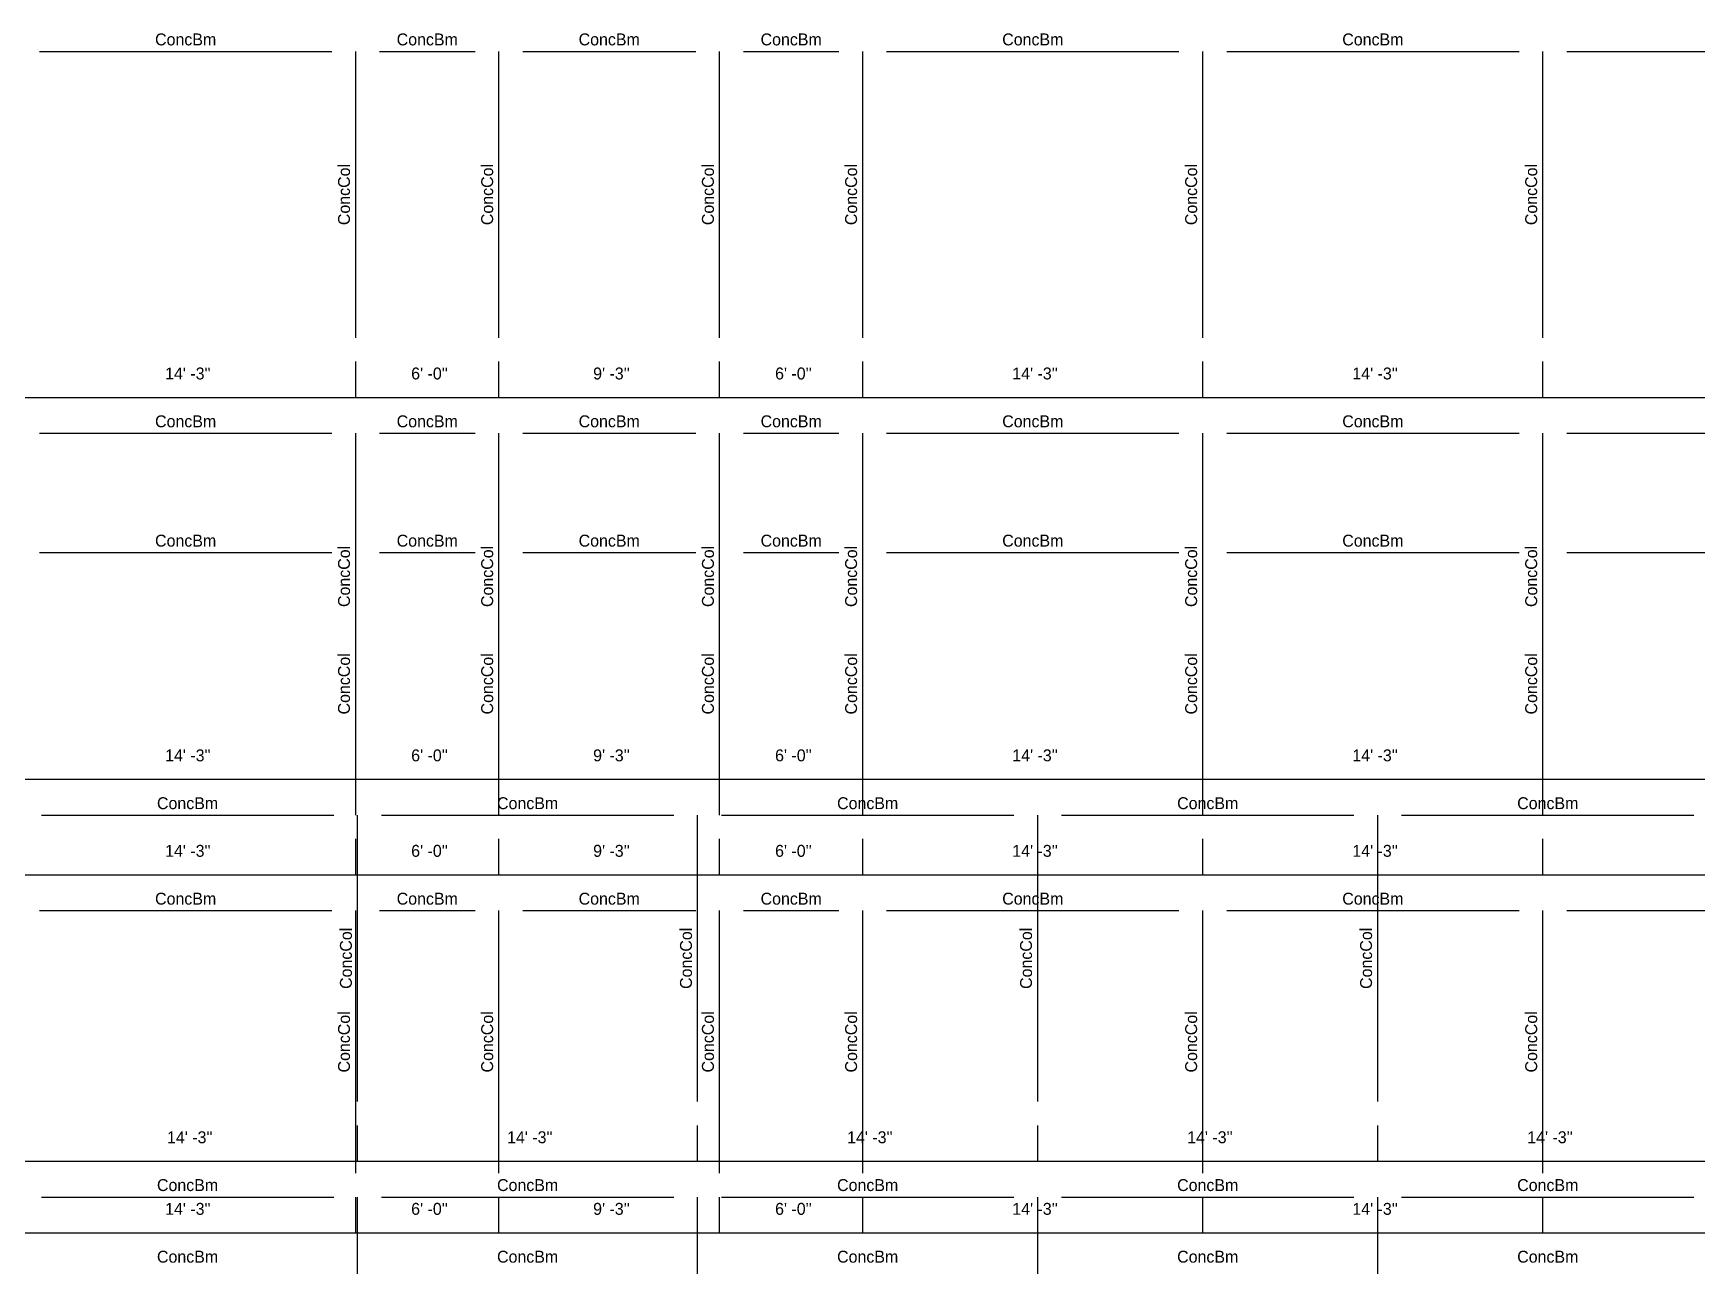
# Model space of a CAD drawing. Extents: x -38 to 2998, y -195 to 11529.
# Drawn here: x 753 to 1589, y 3421 to 4041 of the extents above; entities that cross this region are included whole.
import ezdxf
from ezdxf.enums import TextEntityAlignment as Align

# ---------------------------------------------------------------- set-up
doc = ezdxf.new("R2010")
doc.units = 0
doc.header["$MEASUREMENT"] = 0
doc.layers.get('0').update_dxf_attribs({"linetype": 'CONTINUOUS'})
for name, color, linetype in [('CENTERLINES', 7, 'CONTINUOUS'), ('DIMENSIONS', 4, 'CONTINUOUS'), ('TEXT', 5, 'CONTINUOUS')]:
    doc.layers.add(name, color=color, linetype=linetype)
doc.dimstyles.get("Standard").update_dxf_attribs({"dimtxt": 0.18, "dimasz": 0.18, "dimexe": 0.18, "dimexo": 0.0625, "dimgap": 0.09, "dimtad": 0, "dimtih": 1, "dimtoh": 1, "dimdec": 4, "dimzin": 0, "dimtxsty": 'STANDARD', "dimcen": 0.09, "dimazin": 3, "dimtfac": 1, "dimtdec": 4, "dimtofl": 0, "dimtmove": 0, "dimatfit": 3, "dimtolj": 1, "dimtzin": 0})

# ---------------------------------------------------------------- blocks, each defined once
blk = doc.blocks.new('*D2177')
at = {"color": 1, "linetype": 'BYBLOCK'}
for points in [[(749.73, 3478.77), (748.67, 3477.71), (741.25, 3470.29), (740.19, 3469.23)], [(920.73, 3478.77), (919.67, 3477.71), (912.25, 3470.29), (911.19, 3469.23)]]:
    blk.add_solid(points, dxfattribs=at)
at = {"layer": 'DIMENSIONS', "color": 9, "linetype": 'BYBLOCK'}
for p, q in [((744.96, 3474), (744.96, 3492)), ((915.96, 3474), (915.96, 3492))]:
    blk.add_line(p, q, dxfattribs=at)
at = {"layer": 'DIMENSIONS', "color": 0, "linetype": 'BYBLOCK'}
blk.add_line((744.96, 3474), (915.96, 3474), dxfattribs=at)
at = {"layer": 'DIMENSIONS', "color": 0, "linetype": 'BYBLOCK', "insert": (830.46, 3486), "char_height": 6, "attachment_point": 5}
blk.add_mtext("\\A1; 14' -3''", dxfattribs=at)
blk = doc.blocks.new('*D2178')
at = {"color": 1, "linetype": 'BYBLOCK'}
for points in [[(920.73, 3478.77), (919.67, 3477.71), (912.25, 3470.29), (911.19, 3469.23)], [(1091.73, 3478.77), (1090.67, 3477.71), (1083.25, 3470.29), (1082.19, 3469.23)]]:
    blk.add_solid(points, dxfattribs=at)
at = {"layer": 'DIMENSIONS', "color": 9, "linetype": 'BYBLOCK'}
for p, q in [((915.96, 3474), (915.96, 3492)), ((1086.96, 3474), (1086.96, 3492))]:
    blk.add_line(p, q, dxfattribs=at)
at = {"layer": 'DIMENSIONS', "color": 0, "linetype": 'BYBLOCK'}
blk.add_line((915.96, 3474), (1086.96, 3474), dxfattribs=at)
at = {"layer": 'DIMENSIONS', "color": 0, "linetype": 'BYBLOCK', "insert": (1001.46, 3486), "char_height": 6, "attachment_point": 5}
blk.add_mtext("\\A1; 14' -3''", dxfattribs=at)
blk = doc.blocks.new('*D2179')
at = {"color": 1, "linetype": 'BYBLOCK'}
for points in [[(1091.73, 3478.77), (1090.67, 3477.71), (1083.25, 3470.29), (1082.19, 3469.23)], [(1262.73, 3478.77), (1261.67, 3477.71), (1254.25, 3470.29), (1253.19, 3469.23)]]:
    blk.add_solid(points, dxfattribs=at)
at = {"layer": 'DIMENSIONS', "color": 9, "linetype": 'BYBLOCK'}
for p, q in [((1086.96, 3474), (1086.96, 3492)), ((1257.96, 3474), (1257.96, 3492))]:
    blk.add_line(p, q, dxfattribs=at)
at = {"layer": 'DIMENSIONS', "color": 0, "linetype": 'BYBLOCK'}
blk.add_line((1086.96, 3474), (1257.96, 3474), dxfattribs=at)
at = {"layer": 'DIMENSIONS', "color": 0, "linetype": 'BYBLOCK', "insert": (1172.46, 3486), "char_height": 6, "attachment_point": 5}
blk.add_mtext("\\A1; 14' -3''", dxfattribs=at)
blk = doc.blocks.new('*D2180')
at = {"color": 1, "linetype": 'BYBLOCK'}
for points in [[(1262.73, 3478.77), (1261.67, 3477.71), (1254.25, 3470.29), (1253.19, 3469.23)], [(1433.73, 3478.77), (1432.67, 3477.71), (1425.25, 3470.29), (1424.19, 3469.23)]]:
    blk.add_solid(points, dxfattribs=at)
at = {"layer": 'DIMENSIONS', "color": 9, "linetype": 'BYBLOCK'}
for p, q in [((1257.96, 3474), (1257.96, 3492)), ((1428.96, 3474), (1428.96, 3492))]:
    blk.add_line(p, q, dxfattribs=at)
at = {"layer": 'DIMENSIONS', "color": 0, "linetype": 'BYBLOCK'}
blk.add_line((1257.96, 3474), (1428.96, 3474), dxfattribs=at)
at = {"layer": 'DIMENSIONS', "color": 0, "linetype": 'BYBLOCK', "insert": (1343.46, 3486), "char_height": 6, "attachment_point": 5}
blk.add_mtext("\\A1; 14' -3''", dxfattribs=at)
blk = doc.blocks.new('*D2181')
at = {"color": 1, "linetype": 'BYBLOCK'}
for points in [[(1433.73, 3478.77), (1432.67, 3477.71), (1425.25, 3470.29), (1424.19, 3469.23)], [(1604.73, 3478.77), (1603.67, 3477.71), (1596.25, 3470.29), (1595.19, 3469.23)]]:
    blk.add_solid(points, dxfattribs=at)
at = {"layer": 'DIMENSIONS', "color": 9, "linetype": 'BYBLOCK'}
for p, q in [((1428.96, 3474), (1428.96, 3492)), ((1599.96, 3474), (1599.96, 3492))]:
    blk.add_line(p, q, dxfattribs=at)
at = {"layer": 'DIMENSIONS', "color": 0, "linetype": 'BYBLOCK'}
blk.add_line((1428.96, 3474), (1599.96, 3474), dxfattribs=at)
at = {"layer": 'DIMENSIONS', "color": 0, "linetype": 'BYBLOCK', "insert": (1514.46, 3486), "char_height": 6, "attachment_point": 5}
blk.add_mtext("\\A1; 14' -3''", dxfattribs=at)
blk = doc.blocks.new('*D2197')
at = {"color": 1, "linetype": 'BYBLOCK'}
for points in [[(748.77, 3670.77), (747.71, 3669.71), (740.29, 3662.29), (739.23, 3661.23)], [(919.77, 3670.77), (918.71, 3669.71), (911.29, 3662.29), (910.23, 3661.23)]]:
    blk.add_solid(points, dxfattribs=at)
at = {"layer": 'DIMENSIONS', "color": 9, "linetype": 'BYBLOCK'}
for p, q in [((744, 3666), (744, 3684)), ((915, 3666), (915, 3684))]:
    blk.add_line(p, q, dxfattribs=at)
at = {"layer": 'DIMENSIONS', "color": 0, "linetype": 'BYBLOCK'}
blk.add_line((744, 3666), (915, 3666), dxfattribs=at)
at = {"layer": 'DIMENSIONS', "color": 0, "linetype": 'BYBLOCK', "insert": (829.5, 3678), "char_height": 6, "attachment_point": 5}
blk.add_mtext("\\A1; 14' -3''", dxfattribs=at)
blk = doc.blocks.new('*D2198')
at = {"color": 1, "linetype": 'BYBLOCK'}
for points in [[(919.77, 3670.77), (918.71, 3669.71), (911.29, 3662.29), (910.23, 3661.23)], [(991.77, 3670.77), (990.71, 3669.71), (983.29, 3662.29), (982.23, 3661.23)]]:
    blk.add_solid(points, dxfattribs=at)
at = {"layer": 'DIMENSIONS', "color": 9, "linetype": 'BYBLOCK'}
for p, q in [((915, 3666), (915, 3684)), ((987, 3666), (987, 3684))]:
    blk.add_line(p, q, dxfattribs=at)
at = {"layer": 'DIMENSIONS', "color": 0, "linetype": 'BYBLOCK'}
blk.add_line((915, 3666), (987, 3666), dxfattribs=at)
at = {"layer": 'DIMENSIONS', "color": 0, "linetype": 'BYBLOCK', "insert": (951, 3678), "char_height": 6, "attachment_point": 5}
blk.add_mtext("\\A1; 6' -0''", dxfattribs=at)
blk = doc.blocks.new('*D2199')
at = {"color": 1, "linetype": 'BYBLOCK'}
for points in [[(991.77, 3670.77), (990.71, 3669.71), (983.29, 3662.29), (982.23, 3661.23)], [(1102.77, 3670.77), (1101.71, 3669.71), (1094.29, 3662.29), (1093.23, 3661.23)]]:
    blk.add_solid(points, dxfattribs=at)
at = {"layer": 'DIMENSIONS', "color": 9, "linetype": 'BYBLOCK'}
for p, q in [((987, 3666), (987, 3684)), ((1098, 3666), (1098, 3684))]:
    blk.add_line(p, q, dxfattribs=at)
at = {"layer": 'DIMENSIONS', "color": 0, "linetype": 'BYBLOCK'}
blk.add_line((987, 3666), (1098, 3666), dxfattribs=at)
at = {"layer": 'DIMENSIONS', "color": 0, "linetype": 'BYBLOCK', "insert": (1042.5, 3678), "char_height": 6, "attachment_point": 5}
blk.add_mtext("\\A1; 9' -3''", dxfattribs=at)
blk = doc.blocks.new('*D2200')
at = {"color": 1, "linetype": 'BYBLOCK'}
for points in [[(1102.77, 3670.77), (1101.71, 3669.71), (1094.29, 3662.29), (1093.23, 3661.23)], [(1174.77, 3670.77), (1173.71, 3669.71), (1166.29, 3662.29), (1165.23, 3661.23)]]:
    blk.add_solid(points, dxfattribs=at)
at = {"layer": 'DIMENSIONS', "color": 9, "linetype": 'BYBLOCK'}
for p, q in [((1098, 3666), (1098, 3684)), ((1170, 3666), (1170, 3684))]:
    blk.add_line(p, q, dxfattribs=at)
at = {"layer": 'DIMENSIONS', "color": 0, "linetype": 'BYBLOCK'}
blk.add_line((1098, 3666), (1170, 3666), dxfattribs=at)
at = {"layer": 'DIMENSIONS', "color": 0, "linetype": 'BYBLOCK', "insert": (1134, 3678), "char_height": 6, "attachment_point": 5}
blk.add_mtext("\\A1; 6' -0''", dxfattribs=at)
blk = doc.blocks.new('*D2201')
at = {"color": 1, "linetype": 'BYBLOCK'}
for points in [[(1174.77, 3670.77), (1173.71, 3669.71), (1166.29, 3662.29), (1165.23, 3661.23)], [(1345.77, 3670.77), (1344.71, 3669.71), (1337.29, 3662.29), (1336.23, 3661.23)]]:
    blk.add_solid(points, dxfattribs=at)
at = {"layer": 'DIMENSIONS', "color": 9, "linetype": 'BYBLOCK'}
for p, q in [((1170, 3666), (1170, 3684)), ((1341, 3666), (1341, 3684))]:
    blk.add_line(p, q, dxfattribs=at)
at = {"layer": 'DIMENSIONS', "color": 0, "linetype": 'BYBLOCK'}
blk.add_line((1170, 3666), (1341, 3666), dxfattribs=at)
at = {"layer": 'DIMENSIONS', "color": 0, "linetype": 'BYBLOCK', "insert": (1255.5, 3678), "char_height": 6, "attachment_point": 5}
blk.add_mtext("\\A1; 14' -3''", dxfattribs=at)
blk = doc.blocks.new('*D2202')
at = {"color": 1, "linetype": 'BYBLOCK'}
for points in [[(1345.77, 3670.77), (1344.71, 3669.71), (1337.29, 3662.29), (1336.23, 3661.23)], [(1516.77, 3670.77), (1515.71, 3669.71), (1508.29, 3662.29), (1507.23, 3661.23)]]:
    blk.add_solid(points, dxfattribs=at)
at = {"layer": 'DIMENSIONS', "color": 9, "linetype": 'BYBLOCK'}
for p, q in [((1341, 3666), (1341, 3684)), ((1512, 3666), (1512, 3684))]:
    blk.add_line(p, q, dxfattribs=at)
at = {"layer": 'DIMENSIONS', "color": 0, "linetype": 'BYBLOCK'}
blk.add_line((1341, 3666), (1512, 3666), dxfattribs=at)
at = {"layer": 'DIMENSIONS', "color": 0, "linetype": 'BYBLOCK', "insert": (1426.5, 3678), "char_height": 6, "attachment_point": 5}
blk.add_mtext("\\A1; 14' -3''", dxfattribs=at)
blk = doc.blocks.new('*D2203')
at = {"color": 1, "linetype": 'BYBLOCK'}
for points in [[(1516.77, 3670.77), (1515.71, 3669.71), (1508.29, 3662.29), (1507.23, 3661.23)], [(1738.77, 3670.77), (1737.71, 3669.71), (1730.29, 3662.29), (1729.23, 3661.23)]]:
    blk.add_solid(points, dxfattribs=at)
at = {"layer": 'DIMENSIONS', "color": 9, "linetype": 'BYBLOCK'}
for p, q in [((1512, 3666), (1512, 3684)), ((1734, 3666), (1734, 3684))]:
    blk.add_line(p, q, dxfattribs=at)
at = {"layer": 'DIMENSIONS', "color": 0, "linetype": 'BYBLOCK'}
blk.add_line((1512, 3666), (1734, 3666), dxfattribs=at)
at = {"layer": 'DIMENSIONS', "color": 0, "linetype": 'BYBLOCK', "insert": (1623, 3678), "char_height": 6, "attachment_point": 5}
blk.add_mtext("\\A1; 18' -6''", dxfattribs=at)
blk = doc.blocks.new('*D2213')
at = {"color": 1, "linetype": 'BYBLOCK'}
for points in [[(748.77, 3862.77), (747.71, 3861.71), (740.29, 3854.29), (739.23, 3853.23)], [(919.77, 3862.77), (918.71, 3861.71), (911.29, 3854.29), (910.23, 3853.23)]]:
    blk.add_solid(points, dxfattribs=at)
at = {"layer": 'DIMENSIONS', "color": 9, "linetype": 'BYBLOCK'}
for p, q in [((744, 3858), (744, 3876)), ((915, 3858), (915, 3876))]:
    blk.add_line(p, q, dxfattribs=at)
at = {"layer": 'DIMENSIONS', "color": 0, "linetype": 'BYBLOCK'}
blk.add_line((744, 3858), (915, 3858), dxfattribs=at)
at = {"layer": 'DIMENSIONS', "color": 0, "linetype": 'BYBLOCK', "insert": (829.5, 3870), "char_height": 6, "attachment_point": 5}
blk.add_mtext("\\A1; 14' -3''", dxfattribs=at)
blk = doc.blocks.new('*D2214')
at = {"color": 1, "linetype": 'BYBLOCK'}
for points in [[(919.77, 3862.77), (918.71, 3861.71), (911.29, 3854.29), (910.23, 3853.23)], [(991.77, 3862.77), (990.71, 3861.71), (983.29, 3854.29), (982.23, 3853.23)]]:
    blk.add_solid(points, dxfattribs=at)
at = {"layer": 'DIMENSIONS', "color": 9, "linetype": 'BYBLOCK'}
for p, q in [((915, 3858), (915, 3876)), ((987, 3858), (987, 3876))]:
    blk.add_line(p, q, dxfattribs=at)
at = {"layer": 'DIMENSIONS', "color": 0, "linetype": 'BYBLOCK'}
blk.add_line((915, 3858), (987, 3858), dxfattribs=at)
at = {"layer": 'DIMENSIONS', "color": 0, "linetype": 'BYBLOCK', "insert": (951, 3870), "char_height": 6, "attachment_point": 5}
blk.add_mtext("\\A1; 6' -0''", dxfattribs=at)
blk = doc.blocks.new('*D2215')
at = {"color": 1, "linetype": 'BYBLOCK'}
for points in [[(991.77, 3862.77), (990.71, 3861.71), (983.29, 3854.29), (982.23, 3853.23)], [(1102.77, 3862.77), (1101.71, 3861.71), (1094.29, 3854.29), (1093.23, 3853.23)]]:
    blk.add_solid(points, dxfattribs=at)
at = {"layer": 'DIMENSIONS', "color": 9, "linetype": 'BYBLOCK'}
for p, q in [((987, 3858), (987, 3876)), ((1098, 3858), (1098, 3876))]:
    blk.add_line(p, q, dxfattribs=at)
at = {"layer": 'DIMENSIONS', "color": 0, "linetype": 'BYBLOCK'}
blk.add_line((987, 3858), (1098, 3858), dxfattribs=at)
at = {"layer": 'DIMENSIONS', "color": 0, "linetype": 'BYBLOCK', "insert": (1042.5, 3870), "char_height": 6, "attachment_point": 5}
blk.add_mtext("\\A1; 9' -3''", dxfattribs=at)
blk = doc.blocks.new('*D2216')
at = {"color": 1, "linetype": 'BYBLOCK'}
for points in [[(1102.77, 3862.77), (1101.71, 3861.71), (1094.29, 3854.29), (1093.23, 3853.23)], [(1174.77, 3862.77), (1173.71, 3861.71), (1166.29, 3854.29), (1165.23, 3853.23)]]:
    blk.add_solid(points, dxfattribs=at)
at = {"layer": 'DIMENSIONS', "color": 9, "linetype": 'BYBLOCK'}
for p, q in [((1098, 3858), (1098, 3876)), ((1170, 3858), (1170, 3876))]:
    blk.add_line(p, q, dxfattribs=at)
at = {"layer": 'DIMENSIONS', "color": 0, "linetype": 'BYBLOCK'}
blk.add_line((1098, 3858), (1170, 3858), dxfattribs=at)
at = {"layer": 'DIMENSIONS', "color": 0, "linetype": 'BYBLOCK', "insert": (1134, 3870), "char_height": 6, "attachment_point": 5}
blk.add_mtext("\\A1; 6' -0''", dxfattribs=at)
blk = doc.blocks.new('*D2217')
at = {"color": 1, "linetype": 'BYBLOCK'}
for points in [[(1174.77, 3862.77), (1173.71, 3861.71), (1166.29, 3854.29), (1165.23, 3853.23)], [(1345.77, 3862.77), (1344.71, 3861.71), (1337.29, 3854.29), (1336.23, 3853.23)]]:
    blk.add_solid(points, dxfattribs=at)
at = {"layer": 'DIMENSIONS', "color": 9, "linetype": 'BYBLOCK'}
for p, q in [((1170, 3858), (1170, 3876)), ((1341, 3858), (1341, 3876))]:
    blk.add_line(p, q, dxfattribs=at)
at = {"layer": 'DIMENSIONS', "color": 0, "linetype": 'BYBLOCK'}
blk.add_line((1170, 3858), (1341, 3858), dxfattribs=at)
at = {"layer": 'DIMENSIONS', "color": 0, "linetype": 'BYBLOCK', "insert": (1255.5, 3870), "char_height": 6, "attachment_point": 5}
blk.add_mtext("\\A1; 14' -3''", dxfattribs=at)
blk = doc.blocks.new('*D2218')
at = {"color": 1, "linetype": 'BYBLOCK'}
for points in [[(1345.77, 3862.77), (1344.71, 3861.71), (1337.29, 3854.29), (1336.23, 3853.23)], [(1516.77, 3862.77), (1515.71, 3861.71), (1508.29, 3854.29), (1507.23, 3853.23)]]:
    blk.add_solid(points, dxfattribs=at)
at = {"layer": 'DIMENSIONS', "color": 9, "linetype": 'BYBLOCK'}
for p, q in [((1341, 3858), (1341, 3876)), ((1512, 3858), (1512, 3876))]:
    blk.add_line(p, q, dxfattribs=at)
at = {"layer": 'DIMENSIONS', "color": 0, "linetype": 'BYBLOCK'}
blk.add_line((1341, 3858), (1512, 3858), dxfattribs=at)
at = {"layer": 'DIMENSIONS', "color": 0, "linetype": 'BYBLOCK', "insert": (1426.5, 3870), "char_height": 6, "attachment_point": 5}
blk.add_mtext("\\A1; 14' -3''", dxfattribs=at)
blk = doc.blocks.new('*D2219')
at = {"color": 1, "linetype": 'BYBLOCK'}
for points in [[(1516.77, 3862.77), (1515.71, 3861.71), (1508.29, 3854.29), (1507.23, 3853.23)], [(1738.77, 3862.77), (1737.71, 3861.71), (1730.29, 3854.29), (1729.23, 3853.23)]]:
    blk.add_solid(points, dxfattribs=at)
at = {"layer": 'DIMENSIONS', "color": 9, "linetype": 'BYBLOCK'}
for p, q in [((1512, 3858), (1512, 3876)), ((1734, 3858), (1734, 3876))]:
    blk.add_line(p, q, dxfattribs=at)
at = {"layer": 'DIMENSIONS', "color": 0, "linetype": 'BYBLOCK'}
blk.add_line((1512, 3858), (1734, 3858), dxfattribs=at)
at = {"layer": 'DIMENSIONS', "color": 0, "linetype": 'BYBLOCK', "insert": (1623, 3870), "char_height": 6, "attachment_point": 5}
blk.add_mtext("\\A1; 18' -6''", dxfattribs=at)
blk = doc.blocks.new('*D2667')
at = {"color": 1, "linetype": 'BYBLOCK'}
for points in [[(748.77, 3442.77), (747.71, 3441.71), (740.29, 3434.29), (739.23, 3433.23)], [(919.77, 3442.77), (918.71, 3441.71), (911.29, 3434.29), (910.23, 3433.23)]]:
    blk.add_solid(points, dxfattribs=at)
at = {"layer": 'DIMENSIONS', "color": 9, "linetype": 'BYBLOCK'}
for p, q in [((744, 3438), (744, 3456)), ((915, 3438), (915, 3456))]:
    blk.add_line(p, q, dxfattribs=at)
at = {"layer": 'DIMENSIONS', "color": 0, "linetype": 'BYBLOCK'}
blk.add_line((744, 3438), (915, 3438), dxfattribs=at)
at = {"layer": 'DIMENSIONS', "color": 0, "linetype": 'BYBLOCK', "insert": (829.5, 3450), "char_height": 6, "attachment_point": 5}
blk.add_mtext("\\A1; 14' -3''", dxfattribs=at)
blk = doc.blocks.new('*D2668')
at = {"color": 1, "linetype": 'BYBLOCK'}
for points in [[(919.77, 3442.77), (918.71, 3441.71), (911.29, 3434.29), (910.23, 3433.23)], [(991.77, 3442.77), (990.71, 3441.71), (983.29, 3434.29), (982.23, 3433.23)]]:
    blk.add_solid(points, dxfattribs=at)
at = {"layer": 'DIMENSIONS', "color": 9, "linetype": 'BYBLOCK'}
for p, q in [((915, 3438), (915, 3456)), ((987, 3438), (987, 3456))]:
    blk.add_line(p, q, dxfattribs=at)
at = {"layer": 'DIMENSIONS', "color": 0, "linetype": 'BYBLOCK'}
blk.add_line((915, 3438), (987, 3438), dxfattribs=at)
at = {"layer": 'DIMENSIONS', "color": 0, "linetype": 'BYBLOCK', "insert": (951, 3450), "char_height": 6, "attachment_point": 5}
blk.add_mtext("\\A1; 6' -0''", dxfattribs=at)
blk = doc.blocks.new('*D2669')
at = {"color": 1, "linetype": 'BYBLOCK'}
for points in [[(991.77, 3442.77), (990.71, 3441.71), (983.29, 3434.29), (982.23, 3433.23)], [(1102.77, 3442.77), (1101.71, 3441.71), (1094.29, 3434.29), (1093.23, 3433.23)]]:
    blk.add_solid(points, dxfattribs=at)
at = {"layer": 'DIMENSIONS', "color": 9, "linetype": 'BYBLOCK'}
for p, q in [((987, 3438), (987, 3456)), ((1098, 3438), (1098, 3456))]:
    blk.add_line(p, q, dxfattribs=at)
at = {"layer": 'DIMENSIONS', "color": 0, "linetype": 'BYBLOCK'}
blk.add_line((987, 3438), (1098, 3438), dxfattribs=at)
at = {"layer": 'DIMENSIONS', "color": 0, "linetype": 'BYBLOCK', "insert": (1042.5, 3450), "char_height": 6, "attachment_point": 5}
blk.add_mtext("\\A1; 9' -3''", dxfattribs=at)
blk = doc.blocks.new('*D2670')
at = {"color": 1, "linetype": 'BYBLOCK'}
for points in [[(1102.77, 3442.77), (1101.71, 3441.71), (1094.29, 3434.29), (1093.23, 3433.23)], [(1174.77, 3442.77), (1173.71, 3441.71), (1166.29, 3434.29), (1165.23, 3433.23)]]:
    blk.add_solid(points, dxfattribs=at)
at = {"layer": 'DIMENSIONS', "color": 9, "linetype": 'BYBLOCK'}
for p, q in [((1098, 3438), (1098, 3456)), ((1170, 3438), (1170, 3456))]:
    blk.add_line(p, q, dxfattribs=at)
at = {"layer": 'DIMENSIONS', "color": 0, "linetype": 'BYBLOCK'}
blk.add_line((1098, 3438), (1170, 3438), dxfattribs=at)
at = {"layer": 'DIMENSIONS', "color": 0, "linetype": 'BYBLOCK', "insert": (1134, 3450), "char_height": 6, "attachment_point": 5}
blk.add_mtext("\\A1; 6' -0''", dxfattribs=at)
blk = doc.blocks.new('*D2671')
at = {"color": 1, "linetype": 'BYBLOCK'}
for points in [[(1174.77, 3442.77), (1173.71, 3441.71), (1166.29, 3434.29), (1165.23, 3433.23)], [(1345.77, 3442.77), (1344.71, 3441.71), (1337.29, 3434.29), (1336.23, 3433.23)]]:
    blk.add_solid(points, dxfattribs=at)
at = {"layer": 'DIMENSIONS', "color": 9, "linetype": 'BYBLOCK'}
for p, q in [((1170, 3438), (1170, 3456)), ((1341, 3438), (1341, 3456))]:
    blk.add_line(p, q, dxfattribs=at)
at = {"layer": 'DIMENSIONS', "color": 0, "linetype": 'BYBLOCK'}
blk.add_line((1170, 3438), (1341, 3438), dxfattribs=at)
at = {"layer": 'DIMENSIONS', "color": 0, "linetype": 'BYBLOCK', "insert": (1255.5, 3450), "char_height": 6, "attachment_point": 5}
blk.add_mtext("\\A1; 14' -3''", dxfattribs=at)
blk = doc.blocks.new('*D2672')
at = {"color": 1, "linetype": 'BYBLOCK'}
for points in [[(1345.77, 3442.77), (1344.71, 3441.71), (1337.29, 3434.29), (1336.23, 3433.23)], [(1516.77, 3442.77), (1515.71, 3441.71), (1508.29, 3434.29), (1507.23, 3433.23)]]:
    blk.add_solid(points, dxfattribs=at)
at = {"layer": 'DIMENSIONS', "color": 9, "linetype": 'BYBLOCK'}
for p, q in [((1341, 3438), (1341, 3456)), ((1512, 3438), (1512, 3456))]:
    blk.add_line(p, q, dxfattribs=at)
at = {"layer": 'DIMENSIONS', "color": 0, "linetype": 'BYBLOCK'}
blk.add_line((1341, 3438), (1512, 3438), dxfattribs=at)
at = {"layer": 'DIMENSIONS', "color": 0, "linetype": 'BYBLOCK', "insert": (1426.5, 3450), "char_height": 6, "attachment_point": 5}
blk.add_mtext("\\A1; 14' -3''", dxfattribs=at)
blk = doc.blocks.new('*D2673')
at = {"color": 1, "linetype": 'BYBLOCK'}
for points in [[(1516.77, 3442.77), (1515.71, 3441.71), (1508.29, 3434.29), (1507.23, 3433.23)], [(1738.77, 3442.77), (1737.71, 3441.71), (1730.29, 3434.29), (1729.23, 3433.23)]]:
    blk.add_solid(points, dxfattribs=at)
at = {"layer": 'DIMENSIONS', "color": 9, "linetype": 'BYBLOCK'}
for p, q in [((1512, 3438), (1512, 3456)), ((1734, 3438), (1734, 3456))]:
    blk.add_line(p, q, dxfattribs=at)
at = {"layer": 'DIMENSIONS', "color": 0, "linetype": 'BYBLOCK'}
blk.add_line((1512, 3438), (1734, 3438), dxfattribs=at)
at = {"layer": 'DIMENSIONS', "color": 0, "linetype": 'BYBLOCK', "insert": (1623, 3450), "char_height": 6, "attachment_point": 5}
blk.add_mtext("\\A1; 18' -6''", dxfattribs=at)
blk = doc.blocks.new('*D2683')
at = {"color": 1, "linetype": 'BYBLOCK'}
for points in [[(748.77, 3622.77), (747.71, 3621.71), (740.29, 3614.29), (739.23, 3613.23)], [(919.77, 3622.77), (918.71, 3621.71), (911.29, 3614.29), (910.23, 3613.23)]]:
    blk.add_solid(points, dxfattribs=at)
at = {"layer": 'DIMENSIONS', "color": 9, "linetype": 'BYBLOCK'}
for p, q in [((744, 3618), (744, 3636)), ((915, 3618), (915, 3636))]:
    blk.add_line(p, q, dxfattribs=at)
at = {"layer": 'DIMENSIONS', "color": 0, "linetype": 'BYBLOCK'}
blk.add_line((744, 3618), (915, 3618), dxfattribs=at)
at = {"layer": 'DIMENSIONS', "color": 0, "linetype": 'BYBLOCK', "insert": (829.5, 3630), "char_height": 6, "attachment_point": 5}
blk.add_mtext("\\A1; 14' -3''", dxfattribs=at)
blk = doc.blocks.new('*D2684')
at = {"color": 1, "linetype": 'BYBLOCK'}
for points in [[(919.77, 3622.77), (918.71, 3621.71), (911.29, 3614.29), (910.23, 3613.23)], [(991.77, 3622.77), (990.71, 3621.71), (983.29, 3614.29), (982.23, 3613.23)]]:
    blk.add_solid(points, dxfattribs=at)
at = {"layer": 'DIMENSIONS', "color": 9, "linetype": 'BYBLOCK'}
for p, q in [((915, 3618), (915, 3636)), ((987, 3618), (987, 3636))]:
    blk.add_line(p, q, dxfattribs=at)
at = {"layer": 'DIMENSIONS', "color": 0, "linetype": 'BYBLOCK'}
blk.add_line((915, 3618), (987, 3618), dxfattribs=at)
at = {"layer": 'DIMENSIONS', "color": 0, "linetype": 'BYBLOCK', "insert": (951, 3630), "char_height": 6, "attachment_point": 5}
blk.add_mtext("\\A1; 6' -0''", dxfattribs=at)
blk = doc.blocks.new('*D2685')
at = {"color": 1, "linetype": 'BYBLOCK'}
for points in [[(991.77, 3622.77), (990.71, 3621.71), (983.29, 3614.29), (982.23, 3613.23)], [(1102.77, 3622.77), (1101.71, 3621.71), (1094.29, 3614.29), (1093.23, 3613.23)]]:
    blk.add_solid(points, dxfattribs=at)
at = {"layer": 'DIMENSIONS', "color": 9, "linetype": 'BYBLOCK'}
for p, q in [((987, 3618), (987, 3636)), ((1098, 3618), (1098, 3636))]:
    blk.add_line(p, q, dxfattribs=at)
at = {"layer": 'DIMENSIONS', "color": 0, "linetype": 'BYBLOCK'}
blk.add_line((987, 3618), (1098, 3618), dxfattribs=at)
at = {"layer": 'DIMENSIONS', "color": 0, "linetype": 'BYBLOCK', "insert": (1042.5, 3630), "char_height": 6, "attachment_point": 5}
blk.add_mtext("\\A1; 9' -3''", dxfattribs=at)
blk = doc.blocks.new('*D2686')
at = {"color": 1, "linetype": 'BYBLOCK'}
for points in [[(1102.77, 3622.77), (1101.71, 3621.71), (1094.29, 3614.29), (1093.23, 3613.23)], [(1174.77, 3622.77), (1173.71, 3621.71), (1166.29, 3614.29), (1165.23, 3613.23)]]:
    blk.add_solid(points, dxfattribs=at)
at = {"layer": 'DIMENSIONS', "color": 9, "linetype": 'BYBLOCK'}
for p, q in [((1098, 3618), (1098, 3636)), ((1170, 3618), (1170, 3636))]:
    blk.add_line(p, q, dxfattribs=at)
at = {"layer": 'DIMENSIONS', "color": 0, "linetype": 'BYBLOCK'}
blk.add_line((1098, 3618), (1170, 3618), dxfattribs=at)
at = {"layer": 'DIMENSIONS', "color": 0, "linetype": 'BYBLOCK', "insert": (1134, 3630), "char_height": 6, "attachment_point": 5}
blk.add_mtext("\\A1; 6' -0''", dxfattribs=at)
blk = doc.blocks.new('*D2687')
at = {"color": 1, "linetype": 'BYBLOCK'}
for points in [[(1174.77, 3622.77), (1173.71, 3621.71), (1166.29, 3614.29), (1165.23, 3613.23)], [(1345.77, 3622.77), (1344.71, 3621.71), (1337.29, 3614.29), (1336.23, 3613.23)]]:
    blk.add_solid(points, dxfattribs=at)
at = {"layer": 'DIMENSIONS', "color": 9, "linetype": 'BYBLOCK'}
for p, q in [((1170, 3618), (1170, 3636)), ((1341, 3618), (1341, 3636))]:
    blk.add_line(p, q, dxfattribs=at)
at = {"layer": 'DIMENSIONS', "color": 0, "linetype": 'BYBLOCK'}
blk.add_line((1170, 3618), (1341, 3618), dxfattribs=at)
at = {"layer": 'DIMENSIONS', "color": 0, "linetype": 'BYBLOCK', "insert": (1255.5, 3630), "char_height": 6, "attachment_point": 5}
blk.add_mtext("\\A1; 14' -3''", dxfattribs=at)
blk = doc.blocks.new('*D2688')
at = {"color": 1, "linetype": 'BYBLOCK'}
for points in [[(1345.77, 3622.77), (1344.71, 3621.71), (1337.29, 3614.29), (1336.23, 3613.23)], [(1516.77, 3622.77), (1515.71, 3621.71), (1508.29, 3614.29), (1507.23, 3613.23)]]:
    blk.add_solid(points, dxfattribs=at)
at = {"layer": 'DIMENSIONS', "color": 9, "linetype": 'BYBLOCK'}
for p, q in [((1341, 3618), (1341, 3636)), ((1512, 3618), (1512, 3636))]:
    blk.add_line(p, q, dxfattribs=at)
at = {"layer": 'DIMENSIONS', "color": 0, "linetype": 'BYBLOCK'}
blk.add_line((1341, 3618), (1512, 3618), dxfattribs=at)
at = {"layer": 'DIMENSIONS', "color": 0, "linetype": 'BYBLOCK', "insert": (1426.5, 3630), "char_height": 6, "attachment_point": 5}
blk.add_mtext("\\A1; 14' -3''", dxfattribs=at)
blk = doc.blocks.new('*D2689')
at = {"color": 1, "linetype": 'BYBLOCK'}
for points in [[(1516.77, 3622.77), (1515.71, 3621.71), (1508.29, 3614.29), (1507.23, 3613.23)], [(1738.77, 3622.77), (1737.71, 3621.71), (1730.29, 3614.29), (1729.23, 3613.23)]]:
    blk.add_solid(points, dxfattribs=at)
at = {"layer": 'DIMENSIONS', "color": 9, "linetype": 'BYBLOCK'}
for p, q in [((1512, 3618), (1512, 3636)), ((1734, 3618), (1734, 3636))]:
    blk.add_line(p, q, dxfattribs=at)
at = {"layer": 'DIMENSIONS', "color": 0, "linetype": 'BYBLOCK'}
blk.add_line((1512, 3618), (1734, 3618), dxfattribs=at)
at = {"layer": 'DIMENSIONS', "color": 0, "linetype": 'BYBLOCK', "insert": (1623, 3630), "char_height": 6, "attachment_point": 5}
blk.add_mtext("\\A1; 18' -6''", dxfattribs=at)
blk = doc.blocks.new('*D3137')
at = {"color": 1, "linetype": 'BYBLOCK'}
for points in [[(748.77, 3442.77), (747.71, 3441.71), (740.29, 3434.29), (739.23, 3433.23)], [(919.77, 3442.77), (918.71, 3441.71), (911.29, 3434.29), (910.23, 3433.23)]]:
    blk.add_solid(points, dxfattribs=at)
at = {"layer": 'DIMENSIONS', "color": 9, "linetype": 'BYBLOCK'}
for p, q in [((744, 3438), (744, 3456)), ((915, 3438), (915, 3456))]:
    blk.add_line(p, q, dxfattribs=at)
at = {"layer": 'DIMENSIONS', "color": 0, "linetype": 'BYBLOCK'}
blk.add_line((744, 3438), (915, 3438), dxfattribs=at)
at = {"layer": 'DIMENSIONS', "color": 0, "linetype": 'BYBLOCK', "insert": (829.5, 3450), "char_height": 6, "attachment_point": 5}
blk.add_mtext("\\A1; 14' -3''", dxfattribs=at)
blk = doc.blocks.new('*D3138')
at = {"color": 1, "linetype": 'BYBLOCK'}
for points in [[(919.77, 3442.77), (918.71, 3441.71), (911.29, 3434.29), (910.23, 3433.23)], [(991.77, 3442.77), (990.71, 3441.71), (983.29, 3434.29), (982.23, 3433.23)]]:
    blk.add_solid(points, dxfattribs=at)
at = {"layer": 'DIMENSIONS', "color": 9, "linetype": 'BYBLOCK'}
for p, q in [((915, 3438), (915, 3456)), ((987, 3438), (987, 3456))]:
    blk.add_line(p, q, dxfattribs=at)
at = {"layer": 'DIMENSIONS', "color": 0, "linetype": 'BYBLOCK'}
blk.add_line((915, 3438), (987, 3438), dxfattribs=at)
at = {"layer": 'DIMENSIONS', "color": 0, "linetype": 'BYBLOCK', "insert": (951, 3450), "char_height": 6, "attachment_point": 5}
blk.add_mtext("\\A1; 6' -0''", dxfattribs=at)
blk = doc.blocks.new('*D3139')
at = {"color": 1, "linetype": 'BYBLOCK'}
for points in [[(991.77, 3442.77), (990.71, 3441.71), (983.29, 3434.29), (982.23, 3433.23)], [(1102.77, 3442.77), (1101.71, 3441.71), (1094.29, 3434.29), (1093.23, 3433.23)]]:
    blk.add_solid(points, dxfattribs=at)
at = {"layer": 'DIMENSIONS', "color": 9, "linetype": 'BYBLOCK'}
for p, q in [((987, 3438), (987, 3456)), ((1098, 3438), (1098, 3456))]:
    blk.add_line(p, q, dxfattribs=at)
at = {"layer": 'DIMENSIONS', "color": 0, "linetype": 'BYBLOCK'}
blk.add_line((987, 3438), (1098, 3438), dxfattribs=at)
at = {"layer": 'DIMENSIONS', "color": 0, "linetype": 'BYBLOCK', "insert": (1042.5, 3450), "char_height": 6, "attachment_point": 5}
blk.add_mtext("\\A1; 9' -3''", dxfattribs=at)
blk = doc.blocks.new('*D3140')
at = {"color": 1, "linetype": 'BYBLOCK'}
for points in [[(1102.77, 3442.77), (1101.71, 3441.71), (1094.29, 3434.29), (1093.23, 3433.23)], [(1174.77, 3442.77), (1173.71, 3441.71), (1166.29, 3434.29), (1165.23, 3433.23)]]:
    blk.add_solid(points, dxfattribs=at)
at = {"layer": 'DIMENSIONS', "color": 9, "linetype": 'BYBLOCK'}
for p, q in [((1098, 3438), (1098, 3456)), ((1170, 3438), (1170, 3456))]:
    blk.add_line(p, q, dxfattribs=at)
at = {"layer": 'DIMENSIONS', "color": 0, "linetype": 'BYBLOCK'}
blk.add_line((1098, 3438), (1170, 3438), dxfattribs=at)
at = {"layer": 'DIMENSIONS', "color": 0, "linetype": 'BYBLOCK', "insert": (1134, 3450), "char_height": 6, "attachment_point": 5}
blk.add_mtext("\\A1; 6' -0''", dxfattribs=at)
blk = doc.blocks.new('*D3141')
at = {"color": 1, "linetype": 'BYBLOCK'}
for points in [[(1174.77, 3442.77), (1173.71, 3441.71), (1166.29, 3434.29), (1165.23, 3433.23)], [(1345.77, 3442.77), (1344.71, 3441.71), (1337.29, 3434.29), (1336.23, 3433.23)]]:
    blk.add_solid(points, dxfattribs=at)
at = {"layer": 'DIMENSIONS', "color": 9, "linetype": 'BYBLOCK'}
for p, q in [((1170, 3438), (1170, 3456)), ((1341, 3438), (1341, 3456))]:
    blk.add_line(p, q, dxfattribs=at)
at = {"layer": 'DIMENSIONS', "color": 0, "linetype": 'BYBLOCK'}
blk.add_line((1170, 3438), (1341, 3438), dxfattribs=at)
at = {"layer": 'DIMENSIONS', "color": 0, "linetype": 'BYBLOCK', "insert": (1255.5, 3450), "char_height": 6, "attachment_point": 5}
blk.add_mtext("\\A1; 14' -3''", dxfattribs=at)
blk = doc.blocks.new('*D3142')
at = {"color": 1, "linetype": 'BYBLOCK'}
for points in [[(1345.77, 3442.77), (1344.71, 3441.71), (1337.29, 3434.29), (1336.23, 3433.23)], [(1516.77, 3442.77), (1515.71, 3441.71), (1508.29, 3434.29), (1507.23, 3433.23)]]:
    blk.add_solid(points, dxfattribs=at)
at = {"layer": 'DIMENSIONS', "color": 9, "linetype": 'BYBLOCK'}
for p, q in [((1341, 3438), (1341, 3456)), ((1512, 3438), (1512, 3456))]:
    blk.add_line(p, q, dxfattribs=at)
at = {"layer": 'DIMENSIONS', "color": 0, "linetype": 'BYBLOCK'}
blk.add_line((1341, 3438), (1512, 3438), dxfattribs=at)
at = {"layer": 'DIMENSIONS', "color": 0, "linetype": 'BYBLOCK', "insert": (1426.5, 3450), "char_height": 6, "attachment_point": 5}
blk.add_mtext("\\A1; 14' -3''", dxfattribs=at)
blk = doc.blocks.new('*D3143')
at = {"color": 1, "linetype": 'BYBLOCK'}
for points in [[(1516.77, 3442.77), (1515.71, 3441.71), (1508.29, 3434.29), (1507.23, 3433.23)], [(1738.77, 3442.77), (1737.71, 3441.71), (1730.29, 3434.29), (1729.23, 3433.23)]]:
    blk.add_solid(points, dxfattribs=at)
at = {"layer": 'DIMENSIONS', "color": 9, "linetype": 'BYBLOCK'}
for p, q in [((1512, 3438), (1512, 3456)), ((1734, 3438), (1734, 3456))]:
    blk.add_line(p, q, dxfattribs=at)
at = {"layer": 'DIMENSIONS', "color": 0, "linetype": 'BYBLOCK'}
blk.add_line((1512, 3438), (1734, 3438), dxfattribs=at)
at = {"layer": 'DIMENSIONS', "color": 0, "linetype": 'BYBLOCK', "insert": (1623, 3450), "char_height": 6, "attachment_point": 5}
blk.add_mtext("\\A1; 18' -6''", dxfattribs=at)
blk = doc.blocks.new('*D3153')
at = {"color": 1, "linetype": 'BYBLOCK'}
for points in [[(748.77, 3622.77), (747.71, 3621.71), (740.29, 3614.29), (739.23, 3613.23)], [(919.77, 3622.77), (918.71, 3621.71), (911.29, 3614.29), (910.23, 3613.23)]]:
    blk.add_solid(points, dxfattribs=at)
at = {"layer": 'DIMENSIONS', "color": 9, "linetype": 'BYBLOCK'}
for p, q in [((744, 3618), (744, 3636)), ((915, 3618), (915, 3636))]:
    blk.add_line(p, q, dxfattribs=at)
at = {"layer": 'DIMENSIONS', "color": 0, "linetype": 'BYBLOCK'}
blk.add_line((744, 3618), (915, 3618), dxfattribs=at)
at = {"layer": 'DIMENSIONS', "color": 0, "linetype": 'BYBLOCK', "insert": (829.5, 3630), "char_height": 6, "attachment_point": 5}
blk.add_mtext("\\A1; 14' -3''", dxfattribs=at)
blk = doc.blocks.new('*D3154')
at = {"color": 1, "linetype": 'BYBLOCK'}
for points in [[(919.77, 3622.77), (918.71, 3621.71), (911.29, 3614.29), (910.23, 3613.23)], [(991.77, 3622.77), (990.71, 3621.71), (983.29, 3614.29), (982.23, 3613.23)]]:
    blk.add_solid(points, dxfattribs=at)
at = {"layer": 'DIMENSIONS', "color": 9, "linetype": 'BYBLOCK'}
for p, q in [((915, 3618), (915, 3636)), ((987, 3618), (987, 3636))]:
    blk.add_line(p, q, dxfattribs=at)
at = {"layer": 'DIMENSIONS', "color": 0, "linetype": 'BYBLOCK'}
blk.add_line((915, 3618), (987, 3618), dxfattribs=at)
at = {"layer": 'DIMENSIONS', "color": 0, "linetype": 'BYBLOCK', "insert": (951, 3630), "char_height": 6, "attachment_point": 5}
blk.add_mtext("\\A1; 6' -0''", dxfattribs=at)
blk = doc.blocks.new('*D3155')
at = {"color": 1, "linetype": 'BYBLOCK'}
for points in [[(991.77, 3622.77), (990.71, 3621.71), (983.29, 3614.29), (982.23, 3613.23)], [(1102.77, 3622.77), (1101.71, 3621.71), (1094.29, 3614.29), (1093.23, 3613.23)]]:
    blk.add_solid(points, dxfattribs=at)
at = {"layer": 'DIMENSIONS', "color": 9, "linetype": 'BYBLOCK'}
for p, q in [((987, 3618), (987, 3636)), ((1098, 3618), (1098, 3636))]:
    blk.add_line(p, q, dxfattribs=at)
at = {"layer": 'DIMENSIONS', "color": 0, "linetype": 'BYBLOCK'}
blk.add_line((987, 3618), (1098, 3618), dxfattribs=at)
at = {"layer": 'DIMENSIONS', "color": 0, "linetype": 'BYBLOCK', "insert": (1042.5, 3630), "char_height": 6, "attachment_point": 5}
blk.add_mtext("\\A1; 9' -3''", dxfattribs=at)
blk = doc.blocks.new('*D3156')
at = {"color": 1, "linetype": 'BYBLOCK'}
for points in [[(1102.77, 3622.77), (1101.71, 3621.71), (1094.29, 3614.29), (1093.23, 3613.23)], [(1174.77, 3622.77), (1173.71, 3621.71), (1166.29, 3614.29), (1165.23, 3613.23)]]:
    blk.add_solid(points, dxfattribs=at)
at = {"layer": 'DIMENSIONS', "color": 9, "linetype": 'BYBLOCK'}
for p, q in [((1098, 3618), (1098, 3636)), ((1170, 3618), (1170, 3636))]:
    blk.add_line(p, q, dxfattribs=at)
at = {"layer": 'DIMENSIONS', "color": 0, "linetype": 'BYBLOCK'}
blk.add_line((1098, 3618), (1170, 3618), dxfattribs=at)
at = {"layer": 'DIMENSIONS', "color": 0, "linetype": 'BYBLOCK', "insert": (1134, 3630), "char_height": 6, "attachment_point": 5}
blk.add_mtext("\\A1; 6' -0''", dxfattribs=at)
blk = doc.blocks.new('*D3157')
at = {"color": 1, "linetype": 'BYBLOCK'}
for points in [[(1174.77, 3622.77), (1173.71, 3621.71), (1166.29, 3614.29), (1165.23, 3613.23)], [(1345.77, 3622.77), (1344.71, 3621.71), (1337.29, 3614.29), (1336.23, 3613.23)]]:
    blk.add_solid(points, dxfattribs=at)
at = {"layer": 'DIMENSIONS', "color": 9, "linetype": 'BYBLOCK'}
for p, q in [((1170, 3618), (1170, 3636)), ((1341, 3618), (1341, 3636))]:
    blk.add_line(p, q, dxfattribs=at)
at = {"layer": 'DIMENSIONS', "color": 0, "linetype": 'BYBLOCK'}
blk.add_line((1170, 3618), (1341, 3618), dxfattribs=at)
at = {"layer": 'DIMENSIONS', "color": 0, "linetype": 'BYBLOCK', "insert": (1255.5, 3630), "char_height": 6, "attachment_point": 5}
blk.add_mtext("\\A1; 14' -3''", dxfattribs=at)
blk = doc.blocks.new('*D3158')
at = {"color": 1, "linetype": 'BYBLOCK'}
for points in [[(1345.77, 3622.77), (1344.71, 3621.71), (1337.29, 3614.29), (1336.23, 3613.23)], [(1516.77, 3622.77), (1515.71, 3621.71), (1508.29, 3614.29), (1507.23, 3613.23)]]:
    blk.add_solid(points, dxfattribs=at)
at = {"layer": 'DIMENSIONS', "color": 9, "linetype": 'BYBLOCK'}
for p, q in [((1341, 3618), (1341, 3636)), ((1512, 3618), (1512, 3636))]:
    blk.add_line(p, q, dxfattribs=at)
at = {"layer": 'DIMENSIONS', "color": 0, "linetype": 'BYBLOCK'}
blk.add_line((1341, 3618), (1512, 3618), dxfattribs=at)
at = {"layer": 'DIMENSIONS', "color": 0, "linetype": 'BYBLOCK', "insert": (1426.5, 3630), "char_height": 6, "attachment_point": 5}
blk.add_mtext("\\A1; 14' -3''", dxfattribs=at)
blk = doc.blocks.new('*D3159')
at = {"color": 1, "linetype": 'BYBLOCK'}
for points in [[(1516.77, 3622.77), (1515.71, 3621.71), (1508.29, 3614.29), (1507.23, 3613.23)], [(1738.77, 3622.77), (1737.71, 3621.71), (1730.29, 3614.29), (1729.23, 3613.23)]]:
    blk.add_solid(points, dxfattribs=at)
at = {"layer": 'DIMENSIONS', "color": 9, "linetype": 'BYBLOCK'}
for p, q in [((1512, 3618), (1512, 3636)), ((1734, 3618), (1734, 3636))]:
    blk.add_line(p, q, dxfattribs=at)
at = {"layer": 'DIMENSIONS', "color": 0, "linetype": 'BYBLOCK'}
blk.add_line((1512, 3618), (1734, 3618), dxfattribs=at)
at = {"layer": 'DIMENSIONS', "color": 0, "linetype": 'BYBLOCK', "insert": (1623, 3630), "char_height": 6, "attachment_point": 5}
blk.add_mtext("\\A1; 18' -6''", dxfattribs=at)

msp = doc.modelspace()

# ---------------------------------------------------------------- linework, layer by layer
at = {"layer": 'CENTERLINES', "color": 0, "linetype": 'CONTINUOUS'}
for p, q in [((756, 4032), (903, 4032)), ((915, 3888), (915, 4032)), ((927, 4032), (975, 4032)), ((987, 3888), (987, 4032)), ((999, 4032), (1086, 4032)), ((1098, 3888), (1098, 4032)), ((1110, 4032), (1158, 4032)), ((1170, 3888), (1170, 4032)), ((1182, 4032), (1329, 4032)), ((1341, 3888), (1341, 4032)), ((1353, 4032), (1500, 4032)), ((1512, 3888), (1512, 4032)), ((1524, 4032), (1722, 4032)), ((756, 3840), (903, 3840)), ((915, 3696), (915, 3840)), ((927, 3840), (975, 3840)), ((987, 3696), (987, 3840)), ((999, 3840), (1086, 3840)), ((1098, 3696), (1098, 3840)), ((1110, 3840), (1158, 3840)), ((1170, 3696), (1170, 3840)), ((1182, 3840), (1329, 3840)), ((1341, 3696), (1341, 3840)), ((1353, 3840), (1500, 3840)), ((1512, 3696), (1512, 3840)), ((1524, 3840), (1722, 3840)), ((756, 3780), (903, 3780)), ((756, 3780), (903, 3780)), ((915, 3648), (915, 3780)), ((915, 3648), (915, 3780)), ((927, 3780), (975, 3780)), ((927, 3780), (975, 3780)), ((987, 3648), (987, 3780)), ((987, 3648), (987, 3780)), ((999, 3780), (1086, 3780)), ((999, 3780), (1086, 3780)), ((1098, 3648), (1098, 3780)), ((1098, 3648), (1098, 3780)), ((1110, 3780), (1158, 3780)), ((1110, 3780), (1158, 3780)), ((1170, 3648), (1170, 3780)), ((1170, 3648), (1170, 3780)), ((1182, 3780), (1329, 3780)), ((1182, 3780), (1329, 3780)), ((1341, 3648), (1341, 3780)), ((1341, 3648), (1341, 3780)), ((1353, 3780), (1500, 3780)), ((1353, 3780), (1500, 3780)), ((1512, 3648), (1512, 3780)), ((1512, 3648), (1512, 3780)), ((1524, 3780), (1722, 3780)), ((1524, 3780), (1722, 3780)), ((756.96, 3648), (903.96, 3648)), ((915.96, 3504), (915.96, 3648)), ((927.96, 3648), (1074.96, 3648)), ((1086.96, 3504), (1086.96, 3648)), ((1098.96, 3648), (1245.96, 3648)), ((1257.96, 3504), (1257.96, 3648)), ((1269.96, 3648), (1416.96, 3648)), ((1428.96, 3504), (1428.96, 3648)), ((1440.96, 3648), (1587.96, 3648)), ((756, 3600), (903, 3600)), ((756, 3600), (903, 3600)), ((915, 3468), (915, 3600)), ((915, 3468), (915, 3600)), ((927, 3600), (975, 3600)), ((927, 3600), (975, 3600)), ((987, 3468), (987, 3600)), ((987, 3468), (987, 3600)), ((999, 3600), (1086, 3600)), ((999, 3600), (1086, 3600)), ((1098, 3468), (1098, 3600)), ((1098, 3468), (1098, 3600)), ((1110, 3600), (1158, 3600)), ((1110, 3600), (1158, 3600)), ((1170, 3468), (1170, 3600)), ((1170, 3468), (1170, 3600)), ((1182, 3600), (1329, 3600)), ((1182, 3600), (1329, 3600)), ((1341, 3468), (1341, 3600)), ((1341, 3468), (1341, 3600)), ((1353, 3600), (1500, 3600)), ((1353, 3600), (1500, 3600)), ((1512, 3468), (1512, 3600)), ((1512, 3468), (1512, 3600)), ((1524, 3600), (1722, 3600)), ((1524, 3600), (1722, 3600)), ((756.96, 3456), (903.96, 3456)), ((915.96, 3312), (915.96, 3456)), ((927.96, 3456), (1074.96, 3456)), ((1086.96, 3312), (1086.96, 3456)), ((1098.96, 3456), (1245.96, 3456)), ((1257.96, 3312), (1257.96, 3456)), ((1269.96, 3456), (1416.96, 3456)), ((1428.96, 3312), (1428.96, 3456)), ((1440.96, 3456), (1587.96, 3456))]:
    msp.add_line(p, q, dxfattribs=at)

# ---------------------------------------------------------------- texts
at = {"layer": 'TEXT', "color": 0}
for p in [(829.5, 4038), (951, 4038), (1042.5, 4038), (1134, 4038), (1255.5, 4038), (1426.5, 4038), (829.5, 3846), (951, 3846), (1042.5, 3846), (1134, 3846), (1255.5, 3846), (1426.5, 3846), (829.5, 3786), (829.5, 3786), (951, 3786), (951, 3786), (1042.5, 3786), (1042.5, 3786), (1134, 3786), (1134, 3786), (1255.5, 3786), (1255.5, 3786), (1426.5, 3786), (1426.5, 3786), (830.46, 3654), (1001.46, 3654), (1172.46, 3654), (1343.46, 3654), (1514.46, 3654), (829.5, 3606), (829.5, 3606), (951, 3606), (951, 3606), (1042.5, 3606), (1042.5, 3606), (1134, 3606), (1134, 3606), (1255.5, 3606), (1255.5, 3606), (1426.5, 3606), (1426.5, 3606), (830.46, 3462), (1001.46, 3462), (1172.46, 3462), (1343.46, 3462), (1514.46, 3462), (830.46, 3426), (830.46, 3426), (1001.46, 3426), (1001.46, 3426), (1172.46, 3426), (1172.46, 3426), (1343.46, 3426), (1343.46, 3426), (1514.46, 3426), (1514.46, 3426)]:
    msp.add_text('ConcBm', height=6, dxfattribs=at).set_placement(p, align=Align.MIDDLE)
for p in [(909, 3960), (981, 3960), (1092, 3960), (1164, 3960), (1335, 3960), (1506, 3960), (909, 3768), (981, 3768), (1092, 3768), (1164, 3768), (1335, 3768), (1506, 3768), (909, 3714), (909, 3714), (981, 3714), (981, 3714), (1092, 3714), (1092, 3714), (1164, 3714), (1164, 3714), (1335, 3714), (1335, 3714), (1506, 3714), (1506, 3714), (909.96, 3576), (1080.96, 3576), (1251.96, 3576), (1422.96, 3576), (909, 3534), (909, 3534), (981, 3534), (981, 3534), (1092, 3534), (1092, 3534), (1164, 3534), (1164, 3534), (1335, 3534), (1335, 3534), (1506, 3534), (1506, 3534)]:
    msp.add_text('ConcCol', height=6, rotation=90, dxfattribs=at).set_placement(p, align=Align.MIDDLE)

# ---------------------------------------------------------------- dimensions: what is measured, and where the dimension line sits
at = {"layer": 'DIMENSIONS'}
for base, p1, p2, picture, middle in [((915, 3858), (744, 3846), (915, 3846), '*D2213', (829.5, 3846)), ((987, 3858), (915, 3846), (987, 3846), '*D2214', (951, 3846)), ((1098, 3858), (987, 3846), (1098, 3846), '*D2215', (1042.5, 3846)), ((1170, 3858), (1098, 3846), (1170, 3846), '*D2216', (1134, 3846)), ((1341, 3858), (1170, 3846), (1341, 3846), '*D2217', (1255.5, 3846)), ((1512, 3858), (1341, 3846), (1512, 3846), '*D2218', (1426.5, 3846)), ((1734, 3858), (1512, 3846), (1734, 3846), '*D2219', (1623, 3846)), ((915, 3666), (744, 3654), (915, 3654), '*D2197', (829.5, 3654)), ((987, 3666), (915, 3654), (987, 3654), '*D2198', (951, 3654)), ((1098, 3666), (987, 3654), (1098, 3654), '*D2199', (1042.5, 3654)), ((1170, 3666), (1098, 3654), (1170, 3654), '*D2200', (1134, 3654)), ((1341, 3666), (1170, 3654), (1341, 3654), '*D2201', (1255.5, 3654)), ((1512, 3666), (1341, 3654), (1512, 3654), '*D2202', (1426.5, 3654)), ((1734, 3666), (1512, 3654), (1734, 3654), '*D2203', (1623, 3654)), ((915, 3618), (744, 3606), (915, 3606), '*D2683', (829.5, 3606)), ((915, 3618), (744, 3606), (915, 3606), '*D3153', (829.5, 3606)), ((987, 3618), (915, 3606), (987, 3606), '*D2684', (951, 3606)), ((987, 3618), (915, 3606), (987, 3606), '*D3154', (951, 3606)), ((1098, 3618), (987, 3606), (1098, 3606), '*D2685', (1042.5, 3606)), ((1098, 3618), (987, 3606), (1098, 3606), '*D3155', (1042.5, 3606)), ((1170, 3618), (1098, 3606), (1170, 3606), '*D2686', (1134, 3606)), ((1170, 3618), (1098, 3606), (1170, 3606), '*D3156', (1134, 3606)), ((1341, 3618), (1170, 3606), (1341, 3606), '*D2687', (1255.5, 3606)), ((1341, 3618), (1170, 3606), (1341, 3606), '*D3157', (1255.5, 3606)), ((1512, 3618), (1341, 3606), (1512, 3606), '*D2688', (1426.5, 3606)), ((1512, 3618), (1341, 3606), (1512, 3606), '*D3158', (1426.5, 3606)), ((1734, 3618), (1512, 3606), (1734, 3606), '*D2689', (1623, 3606)), ((1734, 3618), (1512, 3606), (1734, 3606), '*D3159', (1623, 3606)), ((915.96, 3474), (744.96, 3462), (915.96, 3462), '*D2177', (830.46, 3462)), ((1086.96, 3474), (915.96, 3462), (1086.96, 3462), '*D2178', (1001.46, 3462)), ((1257.96, 3474), (1086.96, 3462), (1257.96, 3462), '*D2179', (1172.46, 3462)), ((1428.96, 3474), (1257.96, 3462), (1428.96, 3462), '*D2180', (1343.46, 3462)), ((1599.96, 3474), (1428.96, 3462), (1599.96, 3462), '*D2181', (1514.46, 3462)), ((915, 3438), (744, 3426), (915, 3426), '*D2667', (829.5, 3426)), ((915, 3438), (744, 3426), (915, 3426), '*D3137', (829.5, 3426)), ((987, 3438), (915, 3426), (987, 3426), '*D2668', (951, 3426)), ((987, 3438), (915, 3426), (987, 3426), '*D3138', (951, 3426)), ((1098, 3438), (987, 3426), (1098, 3426), '*D2669', (1042.5, 3426)), ((1098, 3438), (987, 3426), (1098, 3426), '*D3139', (1042.5, 3426)), ((1170, 3438), (1098, 3426), (1170, 3426), '*D2670', (1134, 3426)), ((1170, 3438), (1098, 3426), (1170, 3426), '*D3140', (1134, 3426)), ((1341, 3438), (1170, 3426), (1341, 3426), '*D2671', (1255.5, 3426)), ((1341, 3438), (1170, 3426), (1341, 3426), '*D3141', (1255.5, 3426)), ((1512, 3438), (1341, 3426), (1512, 3426), '*D2672', (1426.5, 3426)), ((1512, 3438), (1341, 3426), (1512, 3426), '*D3142', (1426.5, 3426)), ((1734, 3438), (1512, 3426), (1734, 3426), '*D2673', (1623, 3426)), ((1734, 3438), (1512, 3426), (1734, 3426), '*D3143', (1623, 3426))]:
    dim = msp.add_linear_dim(base=base, p1=p1, p2=p2, dimstyle='STANDARD', dxfattribs=at)
    dim.commit()
    dim.dimension.update_dxf_attribs({"geometry": picture, "text_midpoint": middle})

doc.saveas('drawing.dxf')
